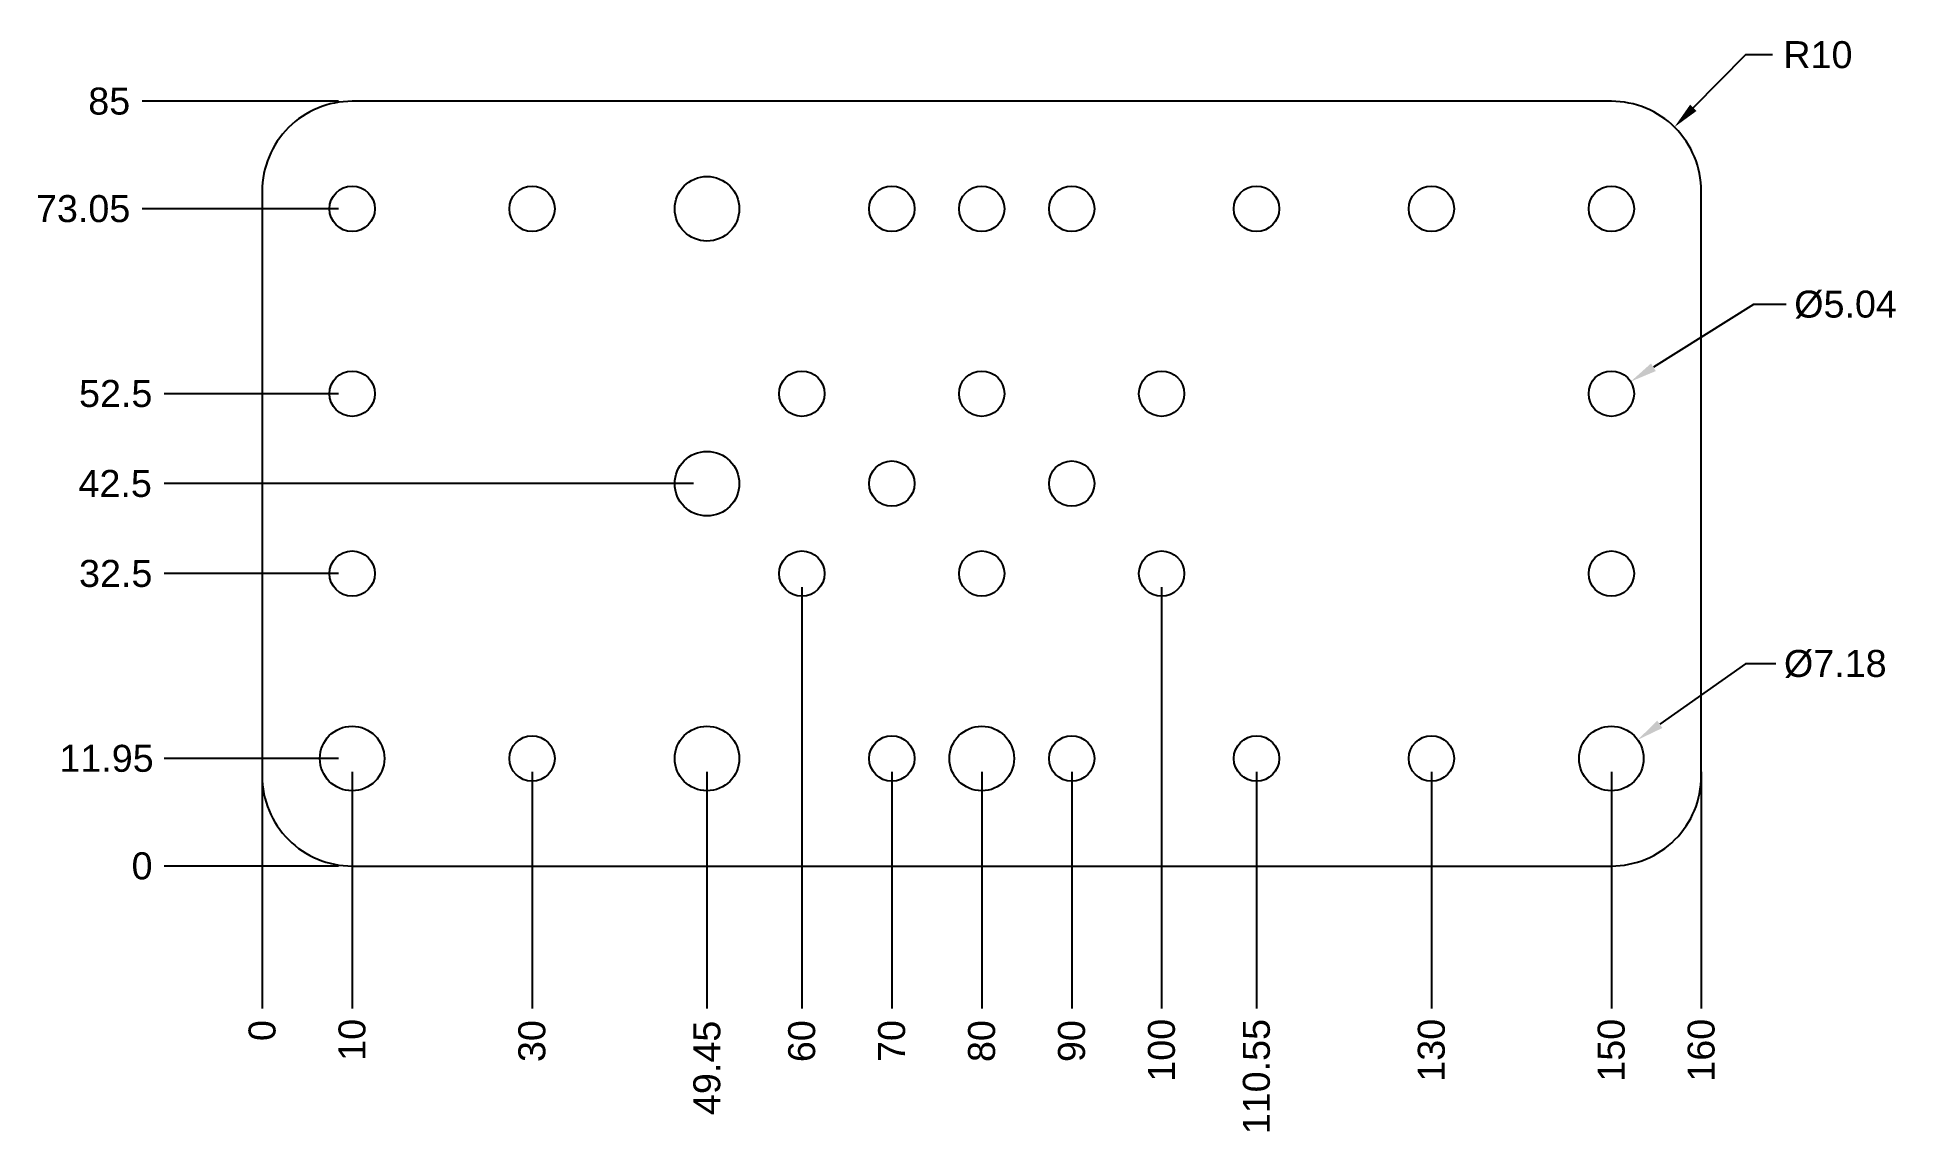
# Model space of a CAD drawing. Header units: millimetres. Extents: x -25 to 182, y -30 to 92.
import ezdxf

# ---------------------------------------------------------------- set-up
doc = ezdxf.new("R2010")
doc.units = ezdxf.units.MM
doc.layers.add('Dimensions', color=7, linetype='Continuous')
doc.layers.add('Parts', color=7, linetype='Continuous')
doc.styles.get("Standard").update_dxf_attribs({"font": 'arial.ttf'})
doc.dimstyles.new('Copy of Standard', dxfattribs={"dimtxt": 3, "dimasz": 3, "dimexe": 3, "dimexo": 1.5, "dimgap": 1.5, "dimtad": 0, "dimtoh": 1, "dimdsep": 46, "dimtxsty": 'Standard', "dimcen": 0, "dimadec": 0, "dimazin": 2, "dimtfac": 1, "dimtofl": 0, "dimtmove": 0, "dimatfit": 3, "dimfxl": 1, "dimtolj": 1, "dimtzin": 0, "dimarcsym": 0})

# ---------------------------------------------------------------- blocks, each defined once
blk = doc.blocks.new('*D1')
at = {"layer": 'Defpoints', "color": 0}
for p in [(0, 11.95), (0, 0), (0, -15.82)]:
    blk.add_point(p, dxfattribs=at)
at = {"layer": 'Dimensions', "color": 0, "lineweight": -2}
blk.add_line((0, 10.45), (0, -15.82), dxfattribs=at)
at = {"layer": 'Dimensions', "color": 0, "insert": (0, -18.29), "char_height": 3, "attachment_point": 5, "rotation": 90}
blk.add_mtext('\\A1;0', dxfattribs=at)
blk = doc.blocks.new('*D2')
at = {"layer": 'Defpoints', "color": 0}
for p in [(10, 11.95), (0, 0), (10, -15.82)]:
    blk.add_point(p, dxfattribs=at)
at = {"layer": 'Dimensions', "color": 0, "lineweight": -2}
blk.add_line((10, 10.45), (10, -15.82), dxfattribs=at)
at = {"layer": 'Dimensions', "color": 0, "insert": (10, -19.32), "char_height": 3, "attachment_point": 5, "rotation": 90}
blk.add_mtext('\\A1;10', dxfattribs=at)
blk = doc.blocks.new('*D3')
at = {"layer": 'Defpoints', "color": 0}
for p in [(30, 11.95), (0, 0), (30, -15.82)]:
    blk.add_point(p, dxfattribs=at)
at = {"layer": 'Dimensions', "color": 0, "lineweight": -2}
blk.add_line((30, 10.45), (30, -15.82), dxfattribs=at)
at = {"layer": 'Dimensions', "color": 0, "insert": (30, -19.46), "char_height": 3, "attachment_point": 5, "rotation": 90}
blk.add_mtext('\\A1;30', dxfattribs=at)
blk = doc.blocks.new('*D4')
at = {"layer": 'Defpoints', "color": 0}
for p in [(49.45, 11.95), (0, 0), (49.45, -15.82)]:
    blk.add_point(p, dxfattribs=at)
at = {"layer": 'Dimensions', "color": 0, "lineweight": -2}
blk.add_line((49.45, 10.45), (49.45, -15.82), dxfattribs=at)
at = {"layer": 'Dimensions', "color": 0, "insert": (49.45, -22.44), "char_height": 3, "attachment_point": 5, "rotation": 90}
blk.add_mtext('\\A1;49.45', dxfattribs=at)
blk = doc.blocks.new('*D5')
at = {"layer": 'Defpoints', "color": 0}
for p in [(60, 32.5), (0, 0), (60, -15.82)]:
    blk.add_point(p, dxfattribs=at)
at = {"layer": 'Dimensions', "color": 0, "lineweight": -2}
blk.add_line((60, 31), (60, -15.82), dxfattribs=at)
at = {"layer": 'Dimensions', "color": 0, "insert": (60, -19.47), "char_height": 3, "attachment_point": 5, "rotation": 90}
blk.add_mtext('\\A1;60', dxfattribs=at)
blk = doc.blocks.new('*D6')
at = {"layer": 'Defpoints', "color": 0}
for p in [(70, 11.95), (0, 0), (70, -15.82)]:
    blk.add_point(p, dxfattribs=at)
at = {"layer": 'Dimensions', "color": 0, "lineweight": -2}
blk.add_line((70, 10.45), (70, -15.82), dxfattribs=at)
at = {"layer": 'Dimensions', "color": 0, "insert": (70, -19.45), "char_height": 3, "attachment_point": 5, "rotation": 90}
blk.add_mtext('\\A1;70', dxfattribs=at)
blk = doc.blocks.new('*D7')
at = {"layer": 'Defpoints', "color": 0}
for p in [(80, 11.95), (0, 0), (80, -15.82)]:
    blk.add_point(p, dxfattribs=at)
at = {"layer": 'Dimensions', "color": 0, "lineweight": -2}
blk.add_line((80, 10.45), (80, -15.82), dxfattribs=at)
at = {"layer": 'Dimensions', "color": 0, "insert": (80, -19.46), "char_height": 3, "attachment_point": 5, "rotation": 90}
blk.add_mtext('\\A1;80', dxfattribs=at)
blk = doc.blocks.new('*D8')
at = {"layer": 'Defpoints', "color": 0}
for p in [(90, 11.95), (0, 0), (90, -15.82)]:
    blk.add_point(p, dxfattribs=at)
at = {"layer": 'Dimensions', "color": 0, "lineweight": -2}
blk.add_line((90, 10.45), (90, -15.82), dxfattribs=at)
at = {"layer": 'Dimensions', "color": 0, "insert": (90, -19.46), "char_height": 3, "attachment_point": 5, "rotation": 90}
blk.add_mtext('\\A1;90', dxfattribs=at)
blk = doc.blocks.new('*D9')
at = {"layer": 'Defpoints', "color": 0}
for p in [(110.55, 11.95), (0, 0), (110.55, -15.82)]:
    blk.add_point(p, dxfattribs=at)
at = {"layer": 'Dimensions', "color": 0, "lineweight": -2}
blk.add_line((110.55, 10.45), (110.55, -15.82), dxfattribs=at)
at = {"layer": 'Dimensions', "color": 0, "insert": (110.55, -23.41), "char_height": 3, "attachment_point": 5, "rotation": 90}
blk.add_mtext('\\A1;110.55', dxfattribs=at)
blk = doc.blocks.new('*D10')
at = {"layer": 'Defpoints', "color": 0}
for p in [(130, 11.95), (0, 0), (130, -15.82)]:
    blk.add_point(p, dxfattribs=at)
at = {"layer": 'Dimensions', "color": 0, "lineweight": -2}
blk.add_line((130, 10.45), (130, -15.82), dxfattribs=at)
at = {"layer": 'Dimensions', "color": 0, "insert": (130, -20.48), "char_height": 3, "attachment_point": 5, "rotation": 90}
blk.add_mtext('\\A1;130', dxfattribs=at)
blk = doc.blocks.new('*D11')
at = {"layer": 'Defpoints', "color": 0}
for p in [(150, 11.95), (0, 0), (150, -15.82)]:
    blk.add_point(p, dxfattribs=at)
at = {"layer": 'Dimensions', "color": 0, "lineweight": -2}
blk.add_line((150, 10.45), (150, -15.82), dxfattribs=at)
at = {"layer": 'Dimensions', "color": 0, "insert": (150, -20.48), "char_height": 3, "attachment_point": 5, "rotation": 90}
blk.add_mtext('\\A1;150', dxfattribs=at)
blk = doc.blocks.new('*D12')
at = {"layer": 'Defpoints', "color": 0}
for p in [(100, 32.5), (0, 0), (100, -15.82)]:
    blk.add_point(p, dxfattribs=at)
at = {"layer": 'Dimensions', "color": 0, "lineweight": -2}
blk.add_line((100, 31), (100, -15.82), dxfattribs=at)
at = {"layer": 'Dimensions', "color": 0, "insert": (100, -20.48), "char_height": 3, "attachment_point": 5, "rotation": 90}
blk.add_mtext('\\A1;100', dxfattribs=at)
blk = doc.blocks.new('*D13')
at = {"layer": 'Defpoints', "color": 0}
for p in [(160, 11.95), (0, 0), (160, -15.82)]:
    blk.add_point(p, dxfattribs=at)
at = {"layer": 'Dimensions', "color": 0, "lineweight": -2}
blk.add_line((160, 10.45), (160, -15.82), dxfattribs=at)
at = {"layer": 'Dimensions', "color": 0, "insert": (160, -20.48), "char_height": 3, "attachment_point": 5, "rotation": 90}
blk.add_mtext('\\A1;160', dxfattribs=at)
blk = doc.blocks.new('*D14')
at = {"layer": 'Defpoints', "color": 0}
for p in [(-13.35, 85), (10, 85), (0, 0)]:
    blk.add_point(p, dxfattribs=at)
at = {"layer": 'Dimensions', "color": 0, "lineweight": -2}
blk.add_line((8.5, 85), (-13.35, 85), dxfattribs=at)
at = {"layer": 'Dimensions', "color": 0, "insert": (-17.01, 85), "char_height": 3, "attachment_point": 5}
blk.add_mtext('\\A1;85', dxfattribs=at)
blk = doc.blocks.new('*D15')
at = {"layer": 'Defpoints', "color": 0}
for p in [(-13.35, 73.05), (10, 73.05), (0, 0)]:
    blk.add_point(p, dxfattribs=at)
at = {"layer": 'Dimensions', "color": 0, "lineweight": -2}
blk.add_line((8.5, 73.05), (-13.35, 73.05), dxfattribs=at)
at = {"layer": 'Dimensions', "color": 0, "insert": (-19.91, 73.05), "char_height": 3, "attachment_point": 5}
blk.add_mtext('\\A1;73.05', dxfattribs=at)
blk = doc.blocks.new('*D16')
at = {"layer": 'Defpoints', "color": 0}
for p in [(-10.89, 52.5), (10, 52.5), (0, 0)]:
    blk.add_point(p, dxfattribs=at)
at = {"layer": 'Dimensions', "color": 0, "lineweight": -2}
blk.add_line((8.5, 52.5), (-10.89, 52.5), dxfattribs=at)
at = {"layer": 'Dimensions', "color": 0, "insert": (-16.29, 52.5), "char_height": 3, "attachment_point": 5}
blk.add_mtext('\\A1;52.5', dxfattribs=at)
blk = doc.blocks.new('*D17')
at = {"layer": 'Defpoints', "color": 0}
for p in [(-10.89, 42.5), (49.45, 42.5), (0, 0)]:
    blk.add_point(p, dxfattribs=at)
at = {"layer": 'Dimensions', "color": 0, "lineweight": -2}
blk.add_line((47.95, 42.5), (-10.89, 42.5), dxfattribs=at)
at = {"layer": 'Dimensions', "color": 0, "insert": (-16.35, 42.5), "char_height": 3, "attachment_point": 5}
blk.add_mtext('\\A1;42.5', dxfattribs=at)
blk = doc.blocks.new('*D18')
at = {"layer": 'Defpoints', "color": 0}
for p in [(-10.89, 32.5), (10, 32.5), (0, 0)]:
    blk.add_point(p, dxfattribs=at)
at = {"layer": 'Dimensions', "color": 0, "lineweight": -2}
blk.add_line((8.5, 32.5), (-10.89, 32.5), dxfattribs=at)
at = {"layer": 'Dimensions', "color": 0, "insert": (-16.29, 32.5), "char_height": 3, "attachment_point": 5}
blk.add_mtext('\\A1;32.5', dxfattribs=at)
blk = doc.blocks.new('*D19')
at = {"layer": 'Defpoints', "color": 0}
for p in [(-10.89, 11.95), (10, 11.95), (0, 0)]:
    blk.add_point(p, dxfattribs=at)
at = {"layer": 'Dimensions', "color": 0, "lineweight": -2}
blk.add_line((8.5, 11.95), (-10.89, 11.95), dxfattribs=at)
at = {"layer": 'Dimensions', "color": 0, "insert": (-17.31, 11.95), "char_height": 3, "attachment_point": 5}
blk.add_mtext('\\A1;11.95', dxfattribs=at)
blk = doc.blocks.new('*D20')
at = {"layer": 'Defpoints', "color": 0}
for p in [(-10.89, 0), (0, 0), (10, 0)]:
    blk.add_point(p, dxfattribs=at)
at = {"layer": 'Dimensions', "color": 0, "lineweight": -2}
blk.add_line((8.5, 0), (-10.89, 0), dxfattribs=at)
at = {"layer": 'Dimensions', "color": 0, "insert": (-13.36, 0), "char_height": 3, "attachment_point": 5}
blk.add_mtext('\\A1;0', dxfattribs=at)
blk = doc.blocks.new('*D21')
at = {"layer": 'Defpoints', "color": 0}
for p in [(157.01, 82.13), (150, 75)]:
    blk.add_point(p, dxfattribs=at)
at = {"layer": 'Dimensions', "color": 0, "lineweight": -2}
for p, q in [((164.9, 90.16), (159.11, 84.27)), ((167.9, 90.16), (164.9, 90.16))]:
    blk.add_line(p, q, dxfattribs=at)
at = {"layer": 'Dimensions', "color": 0}
blk.add_solid([(158.76, 84.62), (159.47, 83.92), (157.01, 82.13)], dxfattribs=at)
at = {"layer": 'Dimensions', "color": 0, "insert": (172.97, 90.16), "char_height": 3, "attachment_point": 5}
blk.add_mtext('\\A1;R10', dxfattribs=at)
blk = doc.blocks.new('*D22')
at = {"layer": 'Defpoints', "color": 0}
for p in [(152.14, 53.84), (147.86, 51.16)]:
    blk.add_point(p, dxfattribs=at)
at = {"layer": 'Dimensions', "color": 0, "lineweight": -2}
for p, q in [((165.79, 62.4), (154.68, 55.43)), ((169.42, 62.4), (165.79, 62.4))]:
    blk.add_line(p, q, dxfattribs=at)
at = {"layer": 'Dimensions', "color": 0}
blk.add_solid([(154.41, 55.86), (154.94, 55.01), (152.14, 53.84)], dxfattribs=at)
at = {"layer": 'Dimensions', "color": 0, "insert": (176.04, 62.4), "char_height": 3, "attachment_point": 5}
blk.add_mtext('\\A1;%%c5.04', dxfattribs=at)
blk = doc.blocks.new('*D23')
at = {"layer": 'Defpoints', "color": 0}
for p in [(152.93, 14.02), (147.07, 9.88)]:
    blk.add_point(p, dxfattribs=at)
at = {"layer": 'Dimensions', "color": 0, "lineweight": -2}
for p, q in [((164.9, 22.46), (155.38, 15.75)), ((168.27, 22.46), (164.9, 22.46))]:
    blk.add_line(p, q, dxfattribs=at)
at = {"layer": 'Dimensions', "color": 0}
blk.add_solid([(155.1, 16.16), (155.67, 15.34), (152.93, 14.02)], dxfattribs=at)
at = {"layer": 'Dimensions', "color": 0, "insert": (174.9, 22.46), "char_height": 3, "attachment_point": 5}
blk.add_mtext('\\A1;%%c7.18', dxfattribs=at)

msp = doc.modelspace()

# ---------------------------------------------------------------- linework, layer by layer
at = {"layer": 'Parts'}
msp.add_lwpolyline([(150, 85), (10, 85, 0.4142136), (0, 75), (0, 10, 0.4142136), (10, 0), (150, 0, 0.4142136), (160, 10), (160, 75, 0.4142136)], format="xyb", close=True, dxfattribs=at)
for centre, radius in [((49.45, 73.05), 3.59), ((10, 73.05), 2.52), ((30, 73.05), 2.52), ((70, 73.05), 2.52), ((80, 73.05), 2.52), ((90, 73.05), 2.52), ((110.55, 73.05), 2.52), ((130, 73.05), 2.52), ((150, 73.05), 2.52), ((10, 52.5), 2.52), ((60, 52.5), 2.52), ((80, 52.5), 2.52), ((100, 52.5), 2.52), ((150, 52.5), 2.52), ((49.45, 42.5), 3.59), ((70, 42.5), 2.52), ((90, 42.5), 2.52), ((10, 32.5), 2.52), ((60, 32.5), 2.52), ((80, 32.5), 2.52), ((100, 32.5), 2.52), ((150, 32.5), 2.52), ((10, 11.95), 3.59), ((30, 11.95), 2.52), ((49.45, 11.95), 3.59), ((70, 11.95), 2.52), ((80, 11.95), 3.59), ((90, 11.95), 2.52), ((110.55, 11.95), 2.52), ((130, 11.95), 2.52), ((150, 11.95), 3.59)]:
    msp.add_circle(centre, radius, dxfattribs=at)

# ---------------------------------------------------------------- dimensions: what is measured, and where the dimension line sits
at = {"layer": 'Dimensions'}
dim = msp.add_radius_dim(center=(150, 75), mpoint=(157.01, 82.131), dimstyle='Copy of Standard', dxfattribs=at)
dim.commit()
dim.dimension.update_dxf_attribs({"geometry": '*D21', "text_midpoint": (172.972, 90.155), "dimtype": 132})
for feature_location, offset, dtype, picture, middle in [((10, 85), (-23.353, 0), 0, '*D14', (-17.012, 85)), ((10, 73.05), (-23.353, 0), 0, '*D15', (-19.908, 73.05)), ((10, 52.5), (-20.887, 0), 0, '*D16', (-16.29, 52.5)), ((49.45, 42.5), (-60.337, 0), 0, '*D17', (-16.35, 42.5)), ((10, 32.5), (-20.887, 0), 0, '*D18', (-16.288, 32.5)), ((60, 32.5), (0, -48.318), 1, '*D5', (60, -19.467)), ((100, 32.5), (0, -48.318), 1, '*D12', (100, -20.481)), ((10, 11.95), (-20.887, 0), 0, '*D19', (-17.313, 11.95)), ((0, 11.95), (0, -27.767975363), 1, '*D1', (0, -18.294475363)), ((10, 11.95), (0, -27.768), 1, '*D2', (10, -19.317)), ((30, 11.95), (0, -27.768), 1, '*D3', (30, -19.457)), ((49.45, 11.95), (0, -27.768), 1, '*D4', (49.45, -22.445)), ((70, 11.95), (0, -27.768), 1, '*D6', (70, -19.446)), ((80, 11.95), (0, -27.768), 1, '*D7', (80, -19.46)), ((90, 11.95), (0, -27.768), 1, '*D8', (90, -19.458)), ((110.55, 11.95), (0, -27.768), 1, '*D9', (110.55, -23.408)), ((130, 11.95), (0, -27.768), 1, '*D10', (130, -20.481)), ((150, 11.95), (0, -27.768), 1, '*D11', (150, -20.481)), ((160, 11.95), (0, -27.768), 1, '*D13', (160, -20.481)), ((10, 0), (-20.886933472, 0), 0, '*D20', (-13.363433472, 0))]:
    dim = msp.add_ordinate_dim(feature_location=feature_location, offset=offset, dtype=dtype, origin=(0, 0), dimstyle='Copy of Standard', dxfattribs=at)
    dim.commit()
    dim.dimension.update_dxf_attribs({"geometry": picture, "text_midpoint": middle})
for p1, p2, picture, middle in [((147.865, 51.162), (152.135, 53.838), '*D22', (176.044, 62.399)), ((147.067, 9.88), (152.933, 14.02), '*D23', (174.898, 22.463))]:
    dim = msp.add_diameter_dim_2p(p1=p1, p2=p2, dimstyle='Copy of Standard', dxfattribs=at)
    dim.commit()
    dim.dimension.update_dxf_attribs({"geometry": picture, "text_midpoint": middle, "dimtype": 131})

doc.saveas('drawing.dxf')
